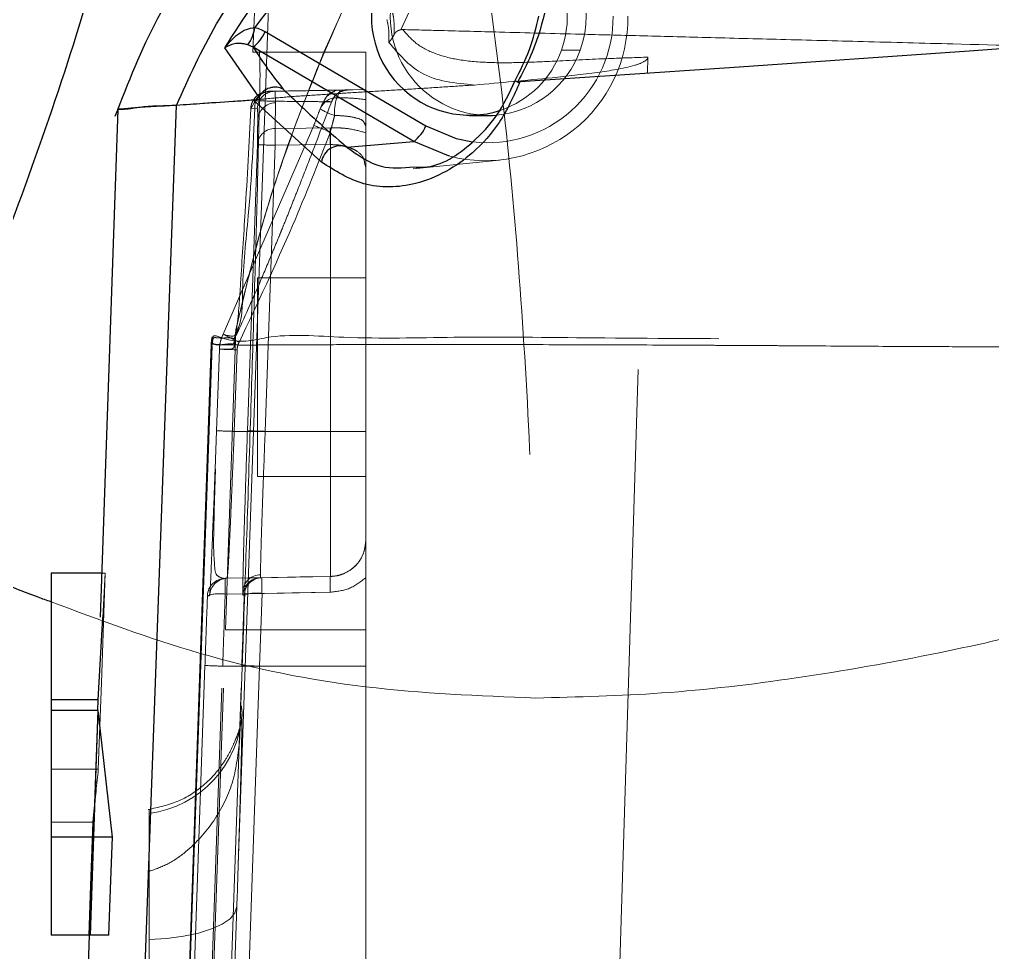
# Model space of a CAD drawing. Header units: millimetres. Extents: x 126 to 938, y 244 to 707.
# Drawn here: x 708.394 to 709.741, y 562.091 to 563.383 of the extents above; entities that cross this region are included whole.
import ezdxf

# ---------------------------------------------------------------- set-up
doc = ezdxf.new("R2010")
doc.units = ezdxf.units.MM
doc.linetypes.add('HIDDEN', pattern=[1.905, 1.27, -0.635])

msp = doc.modelspace()

# ---------------------------------------------------------------- linework, layer by layer
at = {"color": 7, "linetype": 'HIDDEN', "lineweight": 18}
for p, q in [((708.742, 563.4809), (708.6952, 562.1543)), ((708.7265, 563.3373), (708.7171, 563.3373)), ((708.7171, 563.3373), (708.8157, 563.3373)), ((708.7265, 563.3373), (708.8737, 563.3373)), ((708.8157, 563.3373), (708.8737, 563.3373)), ((708.8737, 563.3373), (708.8737, 562.5373)), ((708.8737, 562.5373), (708.8737, 563.3373)), ((709.1706, 563.3402), (709.1446, 563.3402)), ((709.2635, 563.3082), (709.2642, 563.3305)), ((709.2113, 561.6285), (709.2635, 563.3082)), ((708.739, 563.2832), (708.748, 563.2833)), ((708.8737, 563.2855), (708.748, 563.2833)), ((708.748, 563.2833), (708.7486, 563.2672)), ((708.8334, 563.2743), (708.8382, 563.2849)), ((708.8737, 563.2855), (708.8382, 563.2849)), ((708.8737, 563.2257), (708.8737, 563.2855)), ((708.8737, 563.2855), (708.8737, 563.2716)), ((708.7145, 563.259), (708.7207, 563.27)), ((708.7486, 563.2672), (708.7482, 563.2318)), ((708.8255, 563.2688), (708.8258, 563.2688)), ((708.8737, 563.2716), (708.8737, 563.2349)), ((708.7235, 563.2592), (708.7145, 563.259)), ((708.8017, 563.236), (708.6763, 562.9469)), ((708.8721, 563.238), (708.8737, 563.2349)), ((708.873, 563.2382), (708.8742, 563.2394)), ((708.8246, 563.2269), (708.8246, 562.8123)), ((708.8737, 562.8123), (708.8737, 563.2349)), ((708.8737, 563.1777), (708.8737, 563.2257)), ((708.7098, 562.8131), (708.7237, 563.2093)), ((708.8246, 562.8123), (708.8246, 563.2094)), ((708.7482, 563.2084), (708.7344, 562.8123)), ((708.8737, 563.1777), (708.8721, 563.1841)), ((708.9394, 563.1758), (709.0586, 563.1878)), ((708.8737, 563.1777), (708.8737, 562.8123)), ((708.7237, 562.7498), (708.7237, 563.0248)), ((708.8737, 563.0248), (708.7237, 563.0248)), ((708.7237, 563.0248), (708.7237, 562.7498)), ((708.7237, 562.7498), (708.7237, 563.0248)), ((708.8737, 563.0248), (708.7237, 563.0248)), ((708.7237, 563.0248), (708.7237, 562.7498)), ((708.8737, 563.0248), (708.8737, 562.7498)), ((708.8737, 562.7498), (708.8737, 563.0248)), ((708.8737, 562.7498), (708.8737, 563.0248)), ((708.8737, 563.0248), (708.8737, 562.7498)), ((708.6322, 561.1873), (708.6938, 562.9529)), ((708.6597, 562.9332), (708.5987, 561.1873)), ((708.6606, 562.931), (708.6487, 562.598)), ((708.6606, 562.931), (708.6607, 562.9319)), ((708.6607, 562.9319), (708.6607, 562.9319)), ((708.6607, 562.9319), (708.6607, 562.9319)), ((708.671, 562.9261), (708.667, 562.8131)), ((708.6916, 562.8123), (708.6955, 562.9252)), ((708.667, 562.8131), (708.6651, 562.7602)), ((708.6916, 562.8123), (708.8246, 562.8123)), ((708.7344, 562.8123), (708.8246, 562.8123)), ((708.8246, 562.6114), (708.8246, 562.8123)), ((708.8246, 562.8123), (708.8737, 562.8123)), ((708.8246, 562.8123), (708.8246, 562.6114)), ((708.8737, 562.8123), (708.8246, 562.8123)), ((708.8737, 562.8123), (708.8737, 562.6614)), ((708.8737, 562.6614), (708.8737, 562.8123)), ((708.8737, 562.7498), (708.7237, 562.7498)), ((708.8737, 562.7498), (708.7237, 562.7498)), ((708.8737, 562.6097), (708.8737, 562.6614)), ((708.8737, 562.6614), (708.8737, 562.6097)), ((708.438, 562.3445), (708.438, 562.6162)), ((708.5129, 562.6162), (708.5082, 562.6162)), ((708.5095, 562.5548), (708.5129, 562.6162)), ((708.679, 562.6089), (708.682, 562.6089)), ((708.7279, 562.6138), (708.7281, 562.6097)), ((708.7281, 562.6097), (708.8246, 562.6114)), ((708.7281, 562.6097), (708.73, 562.6097)), ((708.8737, 562.4873), (708.8737, 562.6097)), ((708.8737, 562.6097), (708.8737, 562.4873)), ((708.6574, 562.5848), (708.6545, 562.5847)), ((708.7054, 562.5856), (708.7035, 562.5856)), ((708.73, 562.5879), (708.7266, 562.4873)), ((708.6322, 561.1873), (708.6793, 562.5373)), ((708.6793, 562.5373), (708.8737, 562.5373)), ((708.6989, 562.382), (708.7043, 562.5373)), ((708.7043, 562.5373), (708.8737, 562.5373)), ((708.8737, 562.5373), (708.8737, 559.8373)), ((708.8737, 559.8373), (708.8737, 562.5373)), ((708.651, 562.4881), (708.6056, 561.1881)), ((708.6302, 561.1873), (708.6756, 562.4873)), ((708.6566, 561.1881), (708.702, 562.4881)), ((708.8737, 562.4873), (708.6756, 562.4873)), ((708.7266, 562.4873), (708.6812, 561.1873)), ((708.8737, 562.4873), (708.7266, 562.4873)), ((708.8737, 559.8873), (708.8737, 562.4873)), ((708.8737, 562.4873), (708.8737, 559.8873)), ((708.438, 562.1146), (708.438, 562.426)), ((708.438, 562.426), (708.438, 562.1146)), ((708.6989, 562.382), (708.6994, 562.3899)), ((708.6992, 562.39), (708.6993, 562.4002)), ((708.438, 562.2714), (708.438, 562.3445)), ((708.5034, 562.3445), (708.438, 562.3445)), ((708.5737, 562.2031), (708.5737, 562.2885)), ((708.5737, 562.2832), (708.5737, 562.1086)), ((708.4957, 562.2714), (708.438, 562.2714)), ((708.438, 562.1146), (708.438, 562.2714)), ((708.5737, 562.2031), (708.5737, 560.1714)), ((708.6952, 562.1543), (708.6907, 562.0276)), ((708.4925, 562.1146), (708.438, 562.1146)), ((708.4916, 562.1146), (708.438, 562.1146)), ((708.4903, 562.1146), (708.438, 562.1146)), ((708.4925, 562.1146), (708.5181, 562.1146)), ((708.5737, 562.1086), (708.5737, 562.0255))]:
    msp.add_line(p, q, dxfattribs=at)
at = {"color": 7, "linetype": 'Continuous', "lineweight": 25}
for p, q in [((708.7344, 563.3658), (708.957, 563.2353)), ((708.7256, 563.2753), (708.6785, 563.3435)), ((708.7178, 563.3442), (708.7104, 563.3476)), ((708.9404, 563.2137), (708.7178, 563.3442)), ((708.8124, 563.1852), (708.718, 563.2709)), ((708.5306, 563.2582), (708.5061, 562.5549)), ((709.0173, 563.2498), (709.0434, 563.2498)), ((708.8475, 563.206), (708.9404, 563.2137)), ((708.438, 562.6162), (708.438, 562.4406)), ((708.5082, 562.6162), (708.438, 562.6162)), ((708.503, 562.4406), (708.5095, 562.5548)), ((708.503, 562.4406), (708.438, 562.4406)), ((708.438, 562.4406), (708.438, 562.426)), ((708.5025, 562.426), (708.503, 562.4406)), ((708.438, 562.426), (708.438, 562.2505)), ((708.5034, 562.426), (708.438, 562.426)), ((708.5228, 562.2505), (708.5034, 562.426)), ((708.5228, 562.2505), (708.438, 562.2505)), ((708.438, 562.2505), (708.438, 562.1146)), ((708.5181, 562.1146), (708.438, 562.1146)), ((708.4907, 562.1146), (708.4892, 562.0728))]:
    msp.add_line(p, q, dxfattribs=at)
at = {"color": 7, "linetype": 'HIDDEN', "lineweight": 18, "flags": 128}
for points in [[(708.922, 563.3684), (708.9643, 563.4599), (708.9976, 563.5317)], [(708.7482, 563.2318), (708.791, 563.2323), (708.8246, 563.2327)], [(708.8246, 563.2094), (708.7818, 563.2089), (708.7482, 563.2084)], [(708.6793, 562.5373), (708.6836, 562.6585), (708.6877, 562.7779), (708.6938, 562.9522)], [(708.6609, 562.9306), (708.6261, 561.9543), (708.5988, 561.1873)], [(708.5129, 562.6162), (708.5076, 562.4641), (708.5034, 562.3445)], [(708.8246, 562.6114), (708.7431, 562.61), (708.679, 562.6089)], [(708.682, 562.6089), (708.7281, 562.6097), (708.8246, 562.6114)], [(708.73, 562.6097), (708.7829, 562.6107), (708.8246, 562.6114)], [(708.679, 562.587), (708.7605, 562.5885), (708.8246, 562.5896)], [(708.8246, 562.5896), (708.7716, 562.5887), (708.73, 562.5879)], [(708.4916, 562.1146), (708.498, 562.2972), (708.5025, 562.426)], [(708.5034, 562.426), (708.4973, 562.2516), (708.4925, 562.1146)], [(708.4966, 562.2831), (708.496, 562.2653), (708.4907, 562.1146)], [(708.4957, 562.2714), (708.4927, 562.1836), (708.4903, 562.1146)], [(708.6952, 562.1543), (708.6926, 562.1457), (708.6857, 562.1376), (708.6747, 562.13), (708.66, 562.1234), (708.642, 562.1177), (708.6212, 562.1133), (708.5982, 562.1103), (708.5737, 562.1086)]]:
    msp.add_lwpolyline(points, dxfattribs=at)
at = {"color": 7, "linetype": 'Continuous', "lineweight": 25, "flags": 128}
for points in [[(709.709, 563.3386), (709.377, 563.3159), (709.2255, 563.3055), (709.0873, 563.2961)], [(708.5361, 561.1873), (708.5783, 562.3501), (708.6114, 563.2637)], [(709.0434, 563.2498), (709.0493, 563.2499), (709.0551, 563.2503)], [(708.957, 563.2353), (708.9986, 563.2178), (709.0216, 563.2132)], [(708.9899, 563.1932), (708.988, 563.1937), (708.9404, 563.2137)], [(708.5181, 562.1146), (708.5207, 562.1907), (708.5228, 562.2505)]]:
    msp.add_lwpolyline(points, dxfattribs=at)
at = {"color": 7, "linetype": 'HIDDEN', "lineweight": 18}
for centre, radius, start, end in [((712.4737, 561.1873), 5.5, 90, 270), ((712.4737, 561.1873), 5.5, 90, 270), ((709.0405, 563.3873), 0.1383, 340.0974, 59.2131), ((709.0137, 563.3872), 0.139, 340.2352, 41.5518), ((709.0447, 563.3868), 0.1371, 159.7505, 269.4265), ((709.0386, 563.385), 0.1979, 255.7512, 0.6639), ((709.0423, 563.3858), 0.1738, 263.1759, 0.4691), ((709.0426, 563.3854), 0.1357, 275.2661, 340.554), ((709.0162, 563.3857), 0.1362, 289.0922, 340.4948), ((708.7395, 563.2582), 0.025, 90.9996, 177.997), ((708.7424, 563.2588), 0.0244, 91.223, 152.6527), ((708.7484, 563.2583), 0.025, 90.9949, 178.0017), ((708.8387, 563.2599), 0.025, 91.0128, 158.9111), ((708.7488, 563.2424), 0.0248, 90.4433, 177.3445), ((708.8334, 563.2497), 0.0246, 90.0499, 158.6567), ((708.8975, 563.2542), 0.0671, 162.5257, 183.845), ((708.8634, 563.3487), 0.1044, 239.6049, 251.6364), ((709.1762, 564.1435), 0.9817, 247.5763, 249.0117), ((708.7478, 563.2076), 0.0242, 89.048, 175.9836), ((709.4216, 563.2201), 0.6735, 179.0056, 180.9944), ((709.5246, 563.2211), 0.7001, 179.0436, 180.9564), ((709.0985, 573.4357), 10.2333, 267.90096, 268.03849), ((709.0326, 563.6098), 0.7525, 241.744, 243.6179), ((709.1221, 575.3066), 12.3887, 267.91292, 268.02653), ((708.9837, 571.3989), 8.5916, 267.88782, 268.05163), ((709.081, 572.9363), 10.1299, 267.90026, 268.03919), ((708.8237, 562.6614), 0.05, 271.0026, 360), ((708.8237, 562.6614), 0.05, 271.0026, 360), ((708.6794, 562.5839), 0.025, 91.0022, 178.0014), ((708.6794, 562.5839), 0.025, 91.0084, 177.9526), ((708.6824, 562.5839), 0.025, 91.0048, 178.006), ((709.0202, 562.5979), 0.3413, 178.1652, 181.8348), ((708.7281, 562.5891), 0.0248, 90.4143, 177.3666), ((708.7285, 562.5847), 0.025, 91.0008, 178.01), ((708.7304, 562.5847), 0.025, 91.0021, 177.9946), ((709.068, 562.5988), 0.3382, 178.1502, 181.8498), ((709.1635, 562.6005), 0.3391, 178.159, 181.841), ((709.1635, 562.6005), 0.3391, 178.159, 181.841), ((708.6712, 562.537), 0.0506, 81.1676, 109.3768), ((708.7224, 562.5366), 0.0519, 81.5732, 109.0803), ((708.9657, 571.0176), 8.5353, 267.88728, 268.05217), ((709.0789, 572.7715), 10.2903, 267.90134, 268.03811), ((708.5544, 562.4301), 0.1481, 277.4827, 357.4443)]:
    msp.add_arc(centre, radius, start, end, dxfattribs=at)
at = {"color": 7, "linetype": 'Continuous', "lineweight": 25}
for centre, radius, start, end in [((709.0179, 563.3866), 0.1365, 159.5458, 288.2824), ((708.6642, 563.3801), 0.0565, 324.8154, 351.4184), ((708.6795, 563.3906), 0.0602, 309.4733, 335.6546), ((708.902, 563.2603), 0.0604, 309.5197, 335.6081), ((708.8382, 563.1817), 0.026, 68.8193, 172.362)]:
    msp.add_arc(centre, radius, start, end, dxfattribs=at)
at = {"color": 7, "linetype": 'HIDDEN', "lineweight": 18}
for points, knots in [([(706.5085, 561.4814), (706.5222, 561.6625), (706.5498, 562.0248), (706.6537, 562.5608), (706.8027, 563.0857), (707.0002, 563.595), (707.2417, 564.0816), (707.5251, 564.5419), (707.8471, 564.9727), (708.2069, 565.3734), (708.6047, 565.743), (709.0381, 566.0776), (709.5069, 566.375), (710.0122, 566.6328), (710.5536, 566.8455), (711.1214, 567.0039), (711.7015, 567.1084), (712.0913, 567.131), (712.2862, 567.1424)], [0, 0, 0, 0, 0.061266, 0.122548, 0.183855, 0.245202, 0.306595, 0.366948, 0.427369, 0.487864, 0.548446, 0.610364, 0.67239, 0.735529, 0.801529, 0.86833, 0.934165, 1, 1, 1, 1]), ([(708.832, 563.9873), (708.8477, 563.9817), (708.8891, 563.967), (708.9299, 563.8876), (708.9732, 563.7757), (709.0118, 563.6145), (709.0461, 563.4171), (709.0734, 563.19), (709.0931, 562.9458), (709.1056, 562.6947), (709.1079, 562.5264), (709.1091, 562.4431)], [0, 0, 0, 0, 0.030371, 0.079885, 0.155722, 0.25893, 0.38671, 0.530617, 0.685664, 0.844388, 1, 1, 1, 1]), ([(708.8157, 563.3373), (708.8545, 563.4246), (708.9126, 563.5554), (709.0056, 563.7222), (709.061, 563.7996), (709.0888, 563.8382)], [0, 0, 0, 0, 0.501003, 0.750592, 1, 1, 1, 1]), ([(708.7171, 563.3373), (708.7199, 563.396), (708.7235, 563.4755), (708.7269, 563.5549), (708.7278, 563.5756)], [0, 0, 0, 0, 0.73973, 1, 1, 1, 1]), ([(708.6939, 562.9529), (708.7064, 563.0057), (708.7313, 563.1114), (708.8031, 563.3165), (708.8727, 563.4638), (708.9191, 563.5619)], [0, 0, 0, 0, 0.2499346, 0.4999484, 1, 1, 1, 1]), ([(708.913, 563.3743), (708.9128, 563.3781), (708.9125, 563.3847), (708.911, 563.391), (708.9104, 563.3937)], [0, 0, 0, 0, 0.58467, 1, 1, 1, 1]), ([(708.9029, 563.3827), (708.9039, 563.3779), (708.9061, 563.3674), (708.9058, 563.3566), (708.9056, 563.3508)], [0, 0, 0, 0, 0.456862, 1, 1, 1, 1]), ([(708.9128, 563.3614), (708.9129, 563.3638), (708.9131, 563.3681), (708.913, 563.3724), (708.913, 563.3743)], [0, 0, 0, 0, 0.572148, 1, 1, 1, 1]), ([(708.9056, 563.3508), (708.9069, 563.3524), (708.9097, 563.3557), (708.9117, 563.3595), (708.9128, 563.3614)], [0, 0, 0, 0, 0.497851, 1, 1, 1, 1]), ([(708.922, 563.3684), (708.9208, 563.3681), (708.9187, 563.3675), (708.9161, 563.3659), (708.9145, 563.3643), (708.9136, 563.3629), (708.9131, 563.3621), (708.9129, 563.3616), (708.9128, 563.3614)], [0, 0, 0, 0, 0.31367, 0.525263, 0.750059, 0.871306, 0.934497, 1, 1, 1, 1]), ([(708.9248, 563.3687), (708.9243, 563.3687), (708.9233, 563.3687), (708.9224, 563.3685), (708.922, 563.3684)], [0, 0, 0, 0, 0.525851, 1, 1, 1, 1]), ([(708.9248, 563.3687), (708.9422, 563.3682), (708.9869, 563.3671), (709.069, 563.3649), (709.1608, 563.3625), (709.2562, 563.36), (709.3486, 563.3576), (709.4518, 563.3549), (709.5656, 563.3519), (709.7089, 563.3482), (709.8877, 563.3435), (710.1082, 563.3377), (710.2987, 563.3326), (710.451, 563.3287), (710.5566, 563.3259), (710.6665, 563.323), (710.7806, 563.3201), (710.8989, 563.317), (711.0212, 563.3138), (711.1476, 563.3105), (711.3018, 563.3065), (711.4976, 563.3013), (711.6743, 563.2967), (711.8081, 563.2932), (711.8848, 563.2912), (711.9647, 563.2891), (712.0477, 563.2869), (712.134, 563.2847), (712.2875, 563.2806), (712.4937, 563.2753), (712.7378, 563.2689), (712.9115, 563.2644), (713.026, 563.2614), (713.0926, 563.2596), (713.1516, 563.2581), (713.2031, 563.2567), (713.2472, 563.2555), (713.2839, 563.2546), (713.4221, 563.2509), (713.6554, 563.2448), (713.9768, 563.2364), (714.2703, 563.2288), (714.5354, 563.2218), (714.7723, 563.2156), (714.9208, 563.2117), (714.9905, 563.2099)], [0, 0, 0, 0, 0.008623, 0.022128, 0.040582, 0.05404, 0.069284, 0.0863, 0.105071, 0.12557, 0.157175, 0.193479, 0.234656, 0.251375, 0.268794, 0.286911, 0.305722, 0.325221, 0.3454, 0.366245, 0.387742, 0.421644, 0.463064, 0.475177, 0.487817, 0.500985, 0.514678, 0.528894, 0.543629, 0.590619, 0.630898, 0.664325, 0.676551, 0.687525, 0.697252, 0.705743, 0.713005, 0.719047, 0.723877, 0.781374, 0.834434, 0.882846, 0.926536, 0.965543, 1, 1, 1, 1]), ([(709.2642, 563.3305), (709.2476, 563.3299), (709.2069, 563.3286), (709.1476, 563.3255), (709.0909, 563.3228), (709.0446, 563.3225), (709.0058, 563.3255), (708.9719, 563.3335), (708.9439, 563.347), (708.931, 563.3616), (708.9248, 563.3687)], [0, 0, 0, 0, 0.141415, 0.346637, 0.505449, 0.624369, 0.741408, 0.835066, 0.9207, 1, 1, 1, 1]), ([(708.9056, 563.3508), (708.9193, 563.3348), (708.9501, 563.2987), (708.9978, 563.2944), (709.0243, 563.2919)], [0, 0, 0, 0, 0.444553, 1, 1, 1, 1]), ([(708.6938, 562.9522), (708.7062, 563.0055), (708.7284, 563.1005), (708.7695, 563.219), (708.798, 563.2939), (708.8121, 563.3284), (708.8157, 563.3373)], [0, 0, 0, 0, 0.405249, 0.723598, 0.928926, 1, 1, 1, 1]), ([(708.7043, 562.5373), (708.7062, 562.5917), (708.71, 562.7016), (708.7153, 562.8637), (708.7199, 563.0155), (708.7238, 563.1462), (708.7257, 563.2446), (708.7277, 563.305), (708.7268, 563.3311), (708.7265, 563.3373)], [0, 0, 0, 0, 0.204309, 0.412228, 0.607662, 0.773786, 0.902087, 0.976783, 1, 1, 1, 1]), ([(709.0244, 563.2919), (709.0601, 563.2951), (709.1168, 563.3002), (709.1908, 563.3085), (709.2339, 563.3151), (709.2568, 563.3226), (709.2625, 563.3267), (709.2638, 563.3287), (709.2642, 563.3297), (709.2642, 563.3302), (709.2642, 563.3305)], [0, 0, 0, 0, 0.438036, 0.695002, 0.909426, 0.968685, 0.986896, 0.993835, 0.996968, 1, 1, 1, 1]), ([(708.5499, 563.2594), (708.5555, 563.2603), (708.569, 563.2627), (708.5901, 563.2632), (708.6152, 563.264), (708.6436, 563.266), (708.6754, 563.2682), (708.7093, 563.2703), (708.7421, 563.2734), (708.777, 563.2764), (708.8128, 563.2786), (708.8518, 563.2811), (708.8931, 563.2836), (708.9369, 563.2863), (708.9811, 563.2891), (709.0102, 563.291), (709.0244, 563.2919)], [0, 0, 0, 0, 0.0354461, 0.0863833, 0.1332888, 0.1937777, 0.2659234, 0.3344914, 0.4075632, 0.4736037, 0.555522, 0.6337672, 0.7202601, 0.8163171, 0.9104371, 1, 1, 1, 1]), ([(708.7286, 563.2807), (708.7282, 563.2804), (708.7263, 563.2791), (708.7223, 563.2768), (708.7183, 563.2719), (708.7154, 563.2661), (708.7148, 563.2619), (708.7145, 563.2599)], [0, 0, 0, 0, 0.064833, 0.26157, 0.521651, 0.770243, 1, 1, 1, 1]), ([(708.7419, 563.2832), (708.7411, 563.2832), (708.7401, 563.2832), (708.7392, 563.2832), (708.739, 563.2832)], [0, 0, 0, 0, 0.839841, 1, 1, 1, 1]), ([(708.8382, 563.2849), (708.8452, 563.285), (708.8528, 563.2851), (708.846, 563.285), (708.8386, 563.2849), (708.8217, 563.2846), (708.7888, 563.284), (708.7607, 563.2835), (708.7419, 563.2832)], [0, 0, 0, 0, 0.092067, 0.100115, 0.15971, 0.287, 0.523187, 1, 1, 1, 1]), ([(708.8311, 563.2837), (708.8262, 563.2809), (708.8184, 563.2765), (708.8154, 563.2683), (708.8143, 563.2652)], [0, 0, 0, 0, 0.6307719, 1, 1, 1, 1]), ([(708.8263, 563.2688), (708.8274, 563.271), (708.8295, 563.2755), (708.8351, 563.2808), (708.8419, 563.2843), (708.8469, 563.2848), (708.8493, 563.2851)], [0, 0, 0, 0, 0.244425, 0.500086, 0.755768, 1, 1, 1, 1]), ([(708.6943, 562.945), (708.7055, 562.9698), (708.7226, 563.0076), (708.7414, 563.0527), (708.7511, 563.0762), (708.7567, 563.0898), (708.7623, 563.1036), (708.7692, 563.121), (708.7804, 563.1491), (708.7999, 563.1991), (708.8162, 563.2422), (708.8271, 563.2711)], [0, 0, 0, 0, 0.2315939, 0.3538537, 0.4162415, 0.447708, 0.4793407, 0.5430771, 0.607348, 0.7371955, 1, 1, 1, 1]), ([(708.6953, 562.9503), (708.6954, 562.9507), (708.6963, 562.9529), (708.7034, 562.9713), (708.7019, 563.0261), (708.7141, 563.1293), (708.7182, 563.2168), (708.7207, 563.27)], [0, 0, 0, 0, 0.00415, 0.021963, 0.183717, 0.502876, 1, 1, 1, 1]), ([(708.7207, 563.27), (708.7422, 563.2696), (708.7728, 563.2691), (708.8074, 563.2689), (708.8208, 563.2686), (708.8251, 563.2688), (708.8255, 563.2688)], [0, 0, 0, 0, 0.615391, 0.876986, 0.989779, 1, 1, 1, 1]), ([(708.8154, 563.2689), (708.8148, 563.2678), (708.8129, 563.2645), (708.8115, 563.2611), (708.8105, 563.2587)], [0, 0, 0, 0, 0.322025, 1, 1, 1, 1]), ([(708.8258, 563.2688), (708.8259, 563.2688), (708.8265, 563.2688), (708.8195, 563.2689), (708.8173, 563.2689), (708.8154, 563.2689)], [0, 0, 0, 0, 0.021883, 0.147598, 1, 1, 1, 1]), ([(708.8737, 563.2716), (708.8667, 563.2725), (708.8533, 563.2741), (708.8398, 563.2742), (708.8334, 563.2743)], [0, 0, 0, 0, 0.525233, 1, 1, 1, 1]), ([(708.5301, 563.2583), (708.5299, 563.2583), (708.529, 563.2583), (708.5306, 563.2582), (708.5319, 563.2581)], [0, 0, 0, 0, 0.129617, 1, 1, 1, 1]), ([(708.5319, 563.2581), (708.5345, 563.2581), (708.5406, 563.2581), (708.5465, 563.2589), (708.5499, 563.2594)], [0, 0, 0, 0, 0.434627, 1, 1, 1, 1]), ([(708.7145, 563.259), (708.712, 563.2114), (708.7079, 563.1307), (708.701, 563.03), (708.6972, 562.9678), (708.6928, 562.9391), (708.6914, 562.9303)], [0, 0, 0, 0, 0.43408, 0.735175, 0.91961, 1, 1, 1, 1]), ([(708.724, 563.2436), (708.7242, 563.2478), (708.7243, 563.253), (708.7236, 563.2582), (708.7235, 563.2592)], [0, 0, 0, 0, 0.805018, 1, 1, 1, 1]), ([(708.8105, 563.2587), (708.8089, 563.2545), (708.806, 563.2469), (708.803, 563.2393), (708.8017, 563.236)], [0, 0, 0, 0, 0.559791, 1, 1, 1, 1]), ([(708.8246, 563.2269), (708.8257, 563.2312), (708.8277, 563.2387), (708.8296, 563.2463), (708.8305, 563.2497)], [0, 0, 0, 0, 0.560239, 1, 1, 1, 1]), ([(708.8305, 563.2497), (708.8364, 563.2495), (708.8471, 563.2492), (708.8601, 563.2465), (708.8699, 563.2435), (708.8717, 563.2392), (708.8721, 563.238)], [0, 0, 0, 0, 0.389497, 0.70184, 0.916168, 1, 1, 1, 1]), ([(708.7237, 563.2093), (708.7238, 563.2165), (708.724, 563.2279), (708.724, 563.2393), (708.724, 563.2436)], [0, 0, 0, 0, 0.628215, 1, 1, 1, 1]), ([(708.6982, 562.9356), (708.7236, 562.9892), (708.7689, 563.085), (708.8076, 563.1835), (708.8246, 563.2269)], [0, 0, 0, 0, 0.55996, 1, 1, 1, 1]), ([(708.8246, 563.2327), (708.8291, 563.2327), (708.838, 563.2326), (708.8546, 563.2311), (708.8663, 563.2278), (708.8737, 563.2257)], [0, 0, 0, 0, 0.273316, 0.537236, 1, 1, 1, 1]), ([(708.8721, 563.1841), (708.8718, 563.1861), (708.8706, 563.1928), (708.8628, 563.1997), (708.8534, 563.2047), (708.8445, 563.2075), (708.8347, 563.2092), (708.828, 563.2093), (708.8246, 563.2094)], [0, 0, 0, 0, 0.10475, 0.344535, 0.4936, 0.654326, 0.824474, 1, 1, 1, 1]), ([(708.6938, 562.9529), (708.6936, 562.9499), (708.6932, 562.9448), (708.692, 562.9386), (708.6914, 562.9346), (708.6894, 562.933), (708.6879, 562.9336), (708.6862, 562.9335), (708.6835, 562.9334), (708.6814, 562.9331), (708.6798, 562.933), (708.6794, 562.9329), (708.679, 562.9329), (708.6786, 562.9328), (708.6782, 562.9328), (708.6778, 562.9327), (708.6775, 562.9327), (708.676, 562.9325), (708.6737, 562.9323), (708.6705, 562.9321), (708.6679, 562.9321), (708.6656, 562.9324), (708.6638, 562.9329), (708.6624, 562.9337), (708.6614, 562.9347), (708.6612, 562.9355), (708.6611, 562.936)], [0, 0, 0, 0, 0.177616, 0.30316, 0.378433, 0.412623, 0.429981, 0.469138, 0.511318, 0.590337, 0.598105, 0.605873, 0.613655, 0.621423, 0.629205, 0.636986, 0.644768, 0.652565, 0.723405, 0.785034, 0.837829, 0.882092, 0.918655, 0.948758, 0.97473, 1, 1, 1, 1]), ([(708.6612, 562.9359), (708.6614, 562.9382), (708.6618, 562.941), (708.6648, 562.9424), (708.6662, 562.942), (708.6674, 562.9419), (708.6687, 562.9418), (708.6699, 562.9417), (708.6712, 562.9416), (708.6728, 562.9416), (708.6742, 562.9416), (708.6752, 562.9416), (708.6758, 562.9416), (708.6764, 562.9416), (708.677, 562.9416), (708.6776, 562.9416), (708.6789, 562.9416), (708.6809, 562.9417), (708.6834, 562.9417), (708.6857, 562.9418), (708.6878, 562.9416), (708.6894, 562.9413), (708.6904, 562.9406), (708.6917, 562.9411), (708.6922, 562.9429), (708.6928, 562.9452), (708.6933, 562.948), (708.6938, 562.9509), (708.6938, 562.9518), (708.694, 562.9531), (708.694, 562.9529), (708.6939, 562.9529)], [0, 0, 0, 0, 0.128815, 0.16651, 0.192816, 0.218727, 0.245791, 0.273514, 0.296802, 0.333652, 0.375266, 0.386928, 0.398908, 0.411208, 0.42389, 0.436892, 0.450152, 0.508668, 0.562903, 0.612991, 0.658938, 0.693496, 0.714809, 0.734891, 0.770543, 0.825663, 0.895088, 0.954651, 0.991239, 0.998005, 1, 1, 1, 1]), ([(708.6611, 562.9434), (708.6607, 562.9417), (708.66, 562.9383), (708.6598, 562.9349), (708.6597, 562.9332)], [0, 0, 0, 0, 0.500048, 1, 1, 1, 1]), ([(708.6607, 562.9319), (708.6608, 562.9338), (708.661, 562.9372), (708.6617, 562.9405), (708.662, 562.9419)], [0, 0, 0, 0, 0.560268, 1, 1, 1, 1]), ([(708.662, 562.9419), (708.662, 562.9412), (708.662, 562.9392), (708.6615, 562.9372), (708.6612, 562.9359)], [0, 0, 0, 0, 0.346938, 1, 1, 1, 1]), ([(713.1725, 562.9402), (713.0322, 562.9404), (712.7514, 562.9409), (712.3302, 562.9396), (711.9104, 562.9403), (711.4976, 562.9399), (711.097, 562.9416), (710.7132, 562.9413), (710.3509, 562.9406), (710.0147, 562.9385), (709.7091, 562.9374), (709.4373, 562.9406), (709.2036, 562.9412), (709.0086, 562.944), (708.8608, 562.9393), (708.7457, 562.9497), (708.6973, 562.9313), (708.6627, 562.9464), (708.6621, 562.9425), (708.662, 562.9419)], [0, 0, 0, 0, 0.093298, 0.186661, 0.280107, 0.372403, 0.461206, 0.546484, 0.627548, 0.702121, 0.770041, 0.8308, 0.88274, 0.925783, 0.959575, 0.983184, 0.997551, 0.999659, 1, 1, 1, 1]), ([(708.6763, 562.9469), (708.6749, 562.9436), (708.6719, 562.937), (708.6713, 562.9297), (708.671, 562.9261)], [0, 0, 0, 0, 0.500004, 1, 1, 1, 1]), ([(708.6763, 562.9469), (708.6838, 562.9446), (708.6929, 562.9417), (708.6949, 562.949), (708.6953, 562.9503)], [0, 0, 0, 0, 0.8229352, 1, 1, 1, 1]), ([(708.5988, 561.1873), (708.6103, 561.5129), (708.6308, 562.0945), (708.6515, 562.676), (708.6607, 562.9319)], [0, 0, 0, 0, 0.560002, 1, 1, 1, 1]), ([(708.6597, 562.9332), (708.6603, 562.9332), (708.6628, 562.9332), (708.6684, 562.9323), (708.6776, 562.9323), (708.69, 562.9319), (708.7062, 562.9319), (708.7269, 562.9319), (708.7594, 562.932), (708.8057, 562.9322), (708.8638, 562.9326), (708.9369, 562.9327), (709.0328, 562.9326), (709.1506, 562.9323), (709.247, 562.932), (709.3103, 562.9317), (709.3412, 562.9315), (709.3712, 562.9314), (709.4001, 562.9312), (709.4279, 562.9311), (709.4832, 562.9307), (709.56, 562.9302), (709.6516, 562.9297), (709.7365, 562.9294), (709.8245, 562.9296), (709.9266, 562.93), (710.0585, 562.9309), (710.2109, 562.932), (710.3945, 562.9329), (710.5677, 562.9336), (710.7024, 562.9341), (710.7841, 562.9343), (710.8321, 562.9344), (710.8799, 562.9345), (710.9277, 562.9346), (710.9753, 562.9346), (711.0227, 562.9347), (711.07, 562.9347), (711.1017, 562.9346), (711.12, 562.9346), (711.1291, 562.9346), (711.1629, 562.9346), (711.2061, 562.9345), (711.2564, 562.9344), (711.2973, 562.9343), (711.3437, 562.9343), (711.3956, 562.9342), (711.4531, 562.9341), (711.5233, 562.934), (711.6072, 562.9339), (711.7059, 562.9339), (711.8133, 562.934), (711.9184, 562.9342), (712.0209, 562.9343), (712.1207, 562.9343), (712.2287, 562.9343), (712.3151, 562.9341), (712.3788, 562.934), (712.4186, 562.934), (712.4633, 562.934), (712.5128, 562.934), (712.5672, 562.9341), (712.6264, 562.9342), (712.6904, 562.9344), (712.7528, 562.9346), (712.8231, 562.9346), (712.9106, 562.9345), (713.0308, 562.9342), (713.1217, 562.934), (713.1726, 562.9338)], [0, 0, 0, 0, 0.000427, 0.001671, 0.003739, 0.006507, 0.009968, 0.014497, 0.020262, 0.031554, 0.045282, 0.058912, 0.080136, 0.109045, 0.137193, 0.144237, 0.151094, 0.157742, 0.16416, 0.170327, 0.176224, 0.200902, 0.221428, 0.237096, 0.257337, 0.279914, 0.304963, 0.345023, 0.381203, 0.427068, 0.460102, 0.470757, 0.481391, 0.492, 0.50258, 0.513128, 0.52364, 0.534112, 0.544542, 0.544734, 0.54628, 0.550614, 0.567143, 0.575011, 0.584075, 0.594348, 0.605842, 0.618571, 0.632546, 0.652495, 0.674363, 0.698164, 0.72391, 0.744202, 0.766318, 0.790257, 0.816011, 0.823756, 0.832578, 0.842476, 0.85345, 0.865498, 0.878616, 0.892799, 0.908042, 0.920127, 0.939533, 0.966198, 1, 1, 1, 1]), ([(708.6607, 562.9319), (708.6603, 562.932), (708.6597, 562.9323), (708.6597, 562.9329), (708.6597, 562.9332)], [0, 0, 0, 0, 0.556949, 1, 1, 1, 1]), ([(708.6609, 562.9306), (708.6608, 562.9303), (708.6605, 562.9295), (708.6606, 562.9304), (708.6606, 562.931)], [0, 0, 0, 0, 0.4218, 1, 1, 1, 1]), ([(708.6914, 562.9303), (708.6914, 562.9299), (708.6913, 562.9281), (708.6885, 562.9262), (708.6815, 562.9258), (708.6757, 562.926), (708.671, 562.9261)], [0, 0, 0, 0, 0.053136, 0.236643, 0.37183, 1, 1, 1, 1]), ([(708.6955, 562.9252), (708.6957, 562.9272), (708.6961, 562.9309), (708.6975, 562.9342), (708.6982, 562.9356)], [0, 0, 0, 0, 0.559502, 1, 1, 1, 1]), ([(708.682, 562.6089), (708.6824, 562.6136), (708.6833, 562.6246), (708.6843, 562.6445), (708.6859, 562.6764), (708.6876, 562.7158), (708.6896, 562.7637), (708.6909, 562.7948), (708.6916, 562.8123)], [0, 0, 0, 0, 0.069799, 0.161661, 0.29342, 0.540514, 0.742969, 1, 1, 1, 1]), ([(708.7033, 562.5902), (708.7035, 562.6009), (708.704, 562.6324), (708.7056, 562.685), (708.7076, 562.7486), (708.7091, 562.7914), (708.7098, 562.8131)], [0, 0, 0, 0, 0.143565, 0.424424, 0.707481, 1, 1, 1, 1]), ([(708.7344, 562.8123), (708.7334, 562.7875), (708.7318, 562.7448), (708.7298, 562.6868), (708.7284, 562.6454), (708.728, 562.6219), (708.7279, 562.6138)], [0, 0, 0, 0, 0.3740095, 0.6458224, 0.8771977, 1, 1, 1, 1]), ([(708.6651, 562.7602), (708.6646, 562.7465), (708.6631, 562.7052), (708.6607, 562.6509), (708.6591, 562.6061), (708.6577, 562.5889), (708.6574, 562.5848)], [0, 0, 0, 0, 0.234586, 0.705188, 0.929758, 1, 1, 1, 1]), ([(708.6656, 562.7602), (708.6651, 562.7445), (708.6641, 562.716), (708.6633, 562.6779), (708.6627, 562.6481), (708.6643, 562.6286), (708.6652, 562.6121), (708.6735, 562.6097), (708.6775, 562.6084)], [0, 0, 0, 0, 0.295987, 0.539998, 0.725091, 0.851451, 0.926742, 1, 1, 1, 1]), ([(708.8246, 562.6114), (708.828, 562.6117), (708.8347, 562.6122), (708.8472, 562.6165), (708.8606, 562.6259), (708.8716, 562.6423), (708.873, 562.6551), (708.8737, 562.6614)], [0, 0, 0, 0, 0.132486, 0.261449, 0.507745, 0.756258, 1, 1, 1, 1]), ([(708.8737, 562.6614), (708.873, 562.6551), (708.8716, 562.6424), (708.8606, 562.6259), (708.8472, 562.6165), (708.8347, 562.6122), (708.828, 562.6117), (708.8246, 562.6114)], [0, 0, 0, 0, 0.243101, 0.491726, 0.738263, 0.86736, 1, 1, 1, 1]), ([(710.2018, 562.6461), (710.1362, 562.6269), (710.0144, 562.5912), (709.8366, 562.5432), (709.6582, 562.5023), (709.4742, 562.4699), (709.2877, 562.4475), (709.1672, 562.4446), (709.1091, 562.4431)], [0, 0, 0, 0, 0.183862, 0.341285, 0.495419, 0.675833, 0.843731, 1, 1, 1, 1]), ([(708.8737, 562.6097), (708.8665, 562.6041), (708.852, 562.5928), (708.8337, 562.5907), (708.8246, 562.5896)], [0, 0, 0, 0, 0.4994986, 1, 1, 1, 1]), ([(708.8246, 562.5896), (708.8337, 562.5907), (708.852, 562.5928), (708.8665, 562.6041), (708.8737, 562.6097)], [0, 0, 0, 0, 0.501428, 1, 1, 1, 1]), ([(708.7035, 562.5856), (708.7035, 562.5861), (708.7033, 562.5876), (708.7033, 562.5891), (708.7033, 562.5902)], [0, 0, 0, 0, 0.314862, 1, 1, 1, 1]), ([(709.1091, 562.4431), (709.0303, 562.4462), (708.8732, 562.4525), (708.6469, 562.4978), (708.5058, 562.5509), (708.438, 562.5764)], [0, 0, 0, 0, 0.3431081, 0.6847457, 1, 1, 1, 1]), ([(708.6545, 562.5847), (708.6538, 562.5667), (708.6527, 562.5345), (708.6515, 562.5023), (708.651, 562.4881)], [0, 0, 0, 0, 0.559111, 1, 1, 1, 1]), ([(708.6756, 562.4873), (708.6762, 562.5059), (708.6774, 562.5392), (708.6785, 562.5724), (708.679, 562.587)], [0, 0, 0, 0, 0.56107, 1, 1, 1, 1]), ([(708.702, 562.4881), (708.7027, 562.5064), (708.7038, 562.5389), (708.7049, 562.5714), (708.7054, 562.5856)], [0, 0, 0, 0, 0.561049, 1, 1, 1, 1]), ([(708.6994, 562.3899), (708.6998, 562.4147), (708.7004, 562.4433), (708.7021, 562.4259), (708.7024, 562.4235)], [0, 0, 0, 0, 0.862941, 1, 1, 1, 1]), ([(708.7024, 562.4235), (708.7022, 562.4102), (708.7017, 562.3729), (708.7, 562.3109), (708.6978, 562.2344), (708.6961, 562.182), (708.6952, 562.1543)], [0, 0, 0, 0, 0.14774, 0.415188, 0.691255, 1, 1, 1, 1]), ([(708.6993, 562.4002), (708.6993, 562.4005), (708.6994, 562.4023), (708.6963, 562.3927), (708.6941, 562.3875), (708.6879, 562.3724), (708.6795, 562.3574), (708.6677, 562.3407), (708.6477, 562.3197), (708.6162, 562.2983), (708.5868, 562.2918), (708.5722, 562.2886)], [0, 0, 0, 0, 0.003649, 0.026593, 0.082586, 0.165229, 0.266875, 0.38043, 0.501218, 0.752122, 1, 1, 1, 1]), ([(708.5737, 562.2031), (708.5825, 562.2062), (708.6008, 562.2127), (708.6327, 562.2352), (708.6651, 562.2718), (708.6918, 562.3243), (708.6965, 562.3628), (708.6989, 562.382)], [0, 0, 0, 0, 0.12083, 0.250991, 0.500134, 0.749575, 1, 1, 1, 1]), ([(708.5034, 562.3445), (708.5013, 562.324), (708.4987, 562.2997), (708.4962, 562.2753), (708.4957, 562.2714)], [0, 0, 0, 0, 0.839408, 1, 1, 1, 1]), ([(708.4903, 562.1146), (708.4901, 562.1146), (708.4893, 562.1146), (708.4906, 562.1146), (708.4916, 562.1146)], [0, 0, 0, 0, 0.173601, 1, 1, 1, 1])]:
    msp.add_open_spline(points, degree=3, knots=knots, dxfattribs=at)
at = {"color": 7, "linetype": 'Continuous', "lineweight": 25}
for points, knots in [([(708.4381, 566.0784), (708.4246, 566.0586), (708.3943, 566.0143), (708.3393, 565.9449), (708.2734, 565.8647), (708.1676, 565.7395), (708.019, 565.5647), (707.8296, 565.3338), (707.633, 565.0791), (707.4375, 564.8049), (707.2489, 564.5148), (707.0511, 564.1768), (706.8543, 563.7899), (706.6727, 563.3517), (706.5247, 562.9007), (706.4117, 562.4378), (706.3319, 561.966), (706.3092, 561.6476), (706.2979, 561.4884)], [0, 0, 0, 0, 0.013894, 0.031123, 0.051326, 0.074105, 0.126206, 0.184391, 0.24733, 0.312791, 0.379718, 0.447963, 0.539842, 0.631314, 0.722808, 0.814932, 0.907459, 1, 1, 1, 1]), ([(710.0584, 564.1623), (709.9605, 564.1452), (709.7744, 564.1128), (709.5182, 564.0404), (709.3017, 563.9595), (709.1414, 563.8824), (709.0228, 563.8141), (708.9251, 563.7498), (708.8306, 563.677), (708.7389, 563.5919), (708.6561, 563.4969), (708.5788, 563.383), (708.5443, 563.2945), (708.5264, 563.2485)], [0, 0, 0, 0, 0.159641, 0.303322, 0.427196, 0.530698, 0.588764, 0.647037, 0.718634, 0.780222, 0.847791, 0.920922, 1, 1, 1, 1]), ([(708.6114, 563.2637), (708.6288, 563.3019), (708.6634, 563.3783), (708.7619, 563.5145), (708.914, 563.6605), (709.1233, 563.7987), (709.3717, 563.9213), (709.6574, 564.0237), (709.9783, 564.1056), (710.1954, 564.1434), (710.3039, 564.1623)], [0, 0, 0, 0, 0.063094, 0.125865, 0.251822, 0.378256, 0.502026, 0.668195, 0.834228, 1, 1, 1, 1]), ([(708.5512, 564.0178), (708.559, 563.9959), (708.5793, 563.9389), (708.5755, 563.8279), (708.5577, 563.6834), (708.5178, 563.5104), (708.4606, 563.3168), (708.388, 563.1106), (708.3043, 562.8991), (708.2415, 562.7589), (708.2101, 562.6888)], [0, 0, 0, 0, 0.049722, 0.129395, 0.234868, 0.364316, 0.510428, 0.669403, 0.834692, 1, 1, 1, 1]), ([(708.6785, 563.3435), (708.7049, 563.3847), (708.758, 563.4677), (708.8614, 563.5735), (708.9744, 563.6675), (709.0564, 563.7202), (709.0972, 563.7464)], [0, 0, 0, 0, 0.249491, 0.50224, 0.75248, 1, 1, 1, 1]), ([(709.0663, 563.7007), (708.9923, 563.649), (708.86, 563.5567), (708.7629, 563.4283), (708.7201, 563.3717)], [0, 0, 0, 0, 0.559222, 1, 1, 1, 1]), ([(709.1221, 563.5233), (709.126, 563.4921), (709.1326, 563.4399), (709.1182, 563.3762), (709.1026, 563.3315), (709.0903, 563.3082), (709.0838, 563.2958)], [0, 0, 0, 0, 0.397204, 0.664099, 0.822661, 1, 1, 1, 1]), ([(710.9528, 563.4237), (710.7435, 563.4095), (710.4304, 563.3883), (710.0158, 563.3602), (709.8105, 563.3458), (709.709, 563.3386)], [0, 0, 0, 0, 0.50473, 0.755223, 1, 1, 1, 1]), ([(709.0802, 563.2974), (709.0874, 563.3117), (709.1019, 563.3404), (709.1095, 563.3716), (709.1134, 563.3873)], [0, 0, 0, 0, 0.496748, 1, 1, 1, 1]), ([(708.6785, 563.3435), (708.6842, 563.3503), (708.6928, 563.3604), (708.7078, 563.3695), (708.7161, 563.371), (708.7201, 563.3717)], [0, 0, 0, 0, 0.512847, 0.765447, 1, 1, 1, 1]), ([(708.7201, 563.3717), (708.7228, 563.3709), (708.7278, 563.3694), (708.7324, 563.3669), (708.7344, 563.3658)], [0, 0, 0, 0, 0.559386, 1, 1, 1, 1]), ([(708.7104, 563.3476), (708.7087, 563.348), (708.7055, 563.3488), (708.6993, 563.3495), (708.6898, 563.3493), (708.6828, 563.3457), (708.6785, 563.3435)], [0, 0, 0, 0, 0.1539375, 0.3013985, 0.5692278, 1, 1, 1, 1]), ([(708.7178, 563.3442), (708.7246, 563.3337), (708.7375, 563.3137), (708.7523, 563.2951), (708.7592, 563.2863)], [0, 0, 0, 0, 0.526784, 1, 1, 1, 1]), ([(709.0871, 563.2961), (709.0784, 563.2768), (709.0622, 563.2405), (709.0155, 563.1879), (708.9507, 563.1508), (708.8705, 563.1479), (708.8312, 563.1731), (708.8124, 563.1852)], [0, 0, 0, 0, 0.182304, 0.343278, 0.602444, 0.809494, 1, 1, 1, 1]), ([(708.9399, 563.1785), (708.9446, 563.1782), (708.9745, 563.1764), (709.0169, 563.206), (709.0577, 563.2492), (709.0726, 563.281), (709.0802, 563.2974)], [0, 0, 0, 0, 0.07343, 0.460946, 0.723011, 1, 1, 1, 1]), ([(709.084, 563.2959), (709.083, 563.2964), (709.0818, 563.2971), (709.0804, 563.2974), (709.0802, 563.2974)], [0, 0, 0, 0, 0.83971, 1, 1, 1, 1]), ([(709.0838, 563.2958), (709.0844, 563.2959), (709.0855, 563.2959), (709.0867, 563.296), (709.0873, 563.2961)], [0, 0, 0, 0, 0.499626, 1, 1, 1, 1]), ([(708.7592, 563.2863), (708.7565, 563.2874), (708.7521, 563.2891), (708.7456, 563.289), (708.7391, 563.2876), (708.7332, 563.2843), (708.7284, 563.2797), (708.7266, 563.2768), (708.7256, 563.2753)], [0, 0, 0, 0, 0.226372, 0.355669, 0.4932646, 0.7326974, 0.8648999, 1, 1, 1, 1]), ([(708.7592, 563.2863), (708.7744, 563.2718), (708.8031, 563.2442), (708.8333, 563.2182), (708.8475, 563.206)], [0, 0, 0, 0, 0.527567, 1, 1, 1, 1]), ([(708.6114, 563.2637), (708.6073, 563.2635), (708.5981, 563.2629), (708.5837, 563.2622), (708.5704, 563.2615), (708.5587, 563.2607), (708.5501, 563.2599), (708.5423, 563.259), (708.5363, 563.2585), (708.5322, 563.2584), (708.5303, 563.2583), (708.5301, 563.2583)], [0, 0, 0, 0, 0.153433, 0.336916, 0.530601, 0.642082, 0.771486, 0.847257, 0.931069, 0.990316, 1, 1, 1, 1]), ([(708.6959, 563.2694), (708.68, 563.2683), (708.6519, 563.2665), (708.6238, 563.2645), (708.6114, 563.2637)], [0, 0, 0, 0, 0.562164, 1, 1, 1, 1]), ([(708.718, 563.2709), (708.7143, 563.2706), (708.7069, 563.2701), (708.6995, 563.2696), (708.6959, 563.2694)], [0, 0, 0, 0, 0.5097103, 1, 1, 1, 1]), ([(708.7182, 563.2708), (708.7192, 563.2709), (708.7213, 563.2709), (708.7235, 563.2724), (708.7246, 563.2737), (708.7252, 563.2746), (708.7255, 563.275), (708.7256, 563.2753)], [0, 0, 0, 0, 0.336511, 0.65952, 0.825134, 0.911249, 1, 1, 1, 1]), ([(708.8475, 563.206), (708.8628, 563.1948), (708.8905, 563.1745), (708.9246, 563.1772), (708.9399, 563.1785)], [0, 0, 0, 0, 0.5498228, 1, 1, 1, 1]), ([(708.438, 562.5764), (708.432, 562.5784), (708.3518, 562.6058), (708.2782, 562.6489), (708.2101, 562.6888)], [0, 0, 0, 0, 0.074345, 1, 1, 1, 1])]:
    msp.add_open_spline(points, degree=3, knots=knots, dxfattribs=at)

doc.saveas('drawing.dxf')
